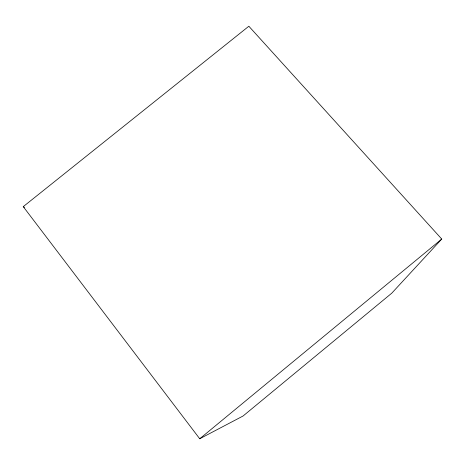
<?xml version="1.0" encoding="UTF-8"?>
<svg xmlns="http://www.w3.org/2000/svg" width="465" height="465" viewBox="0 0 465 465"><rect width="100%" height="100%" fill="white"/><g stroke="black" fill="none" stroke-linecap="round" stroke-linejoin="round"><path stroke-width="0.7" d="M441.75 239.051L391.751 293.183L243.085 415.995L199.729 438.762L23.25 206.64L248.845 26.238L441.75 239.051L199.729 438.762M23.25 206.64L24.494 207.39"/></g></svg>
